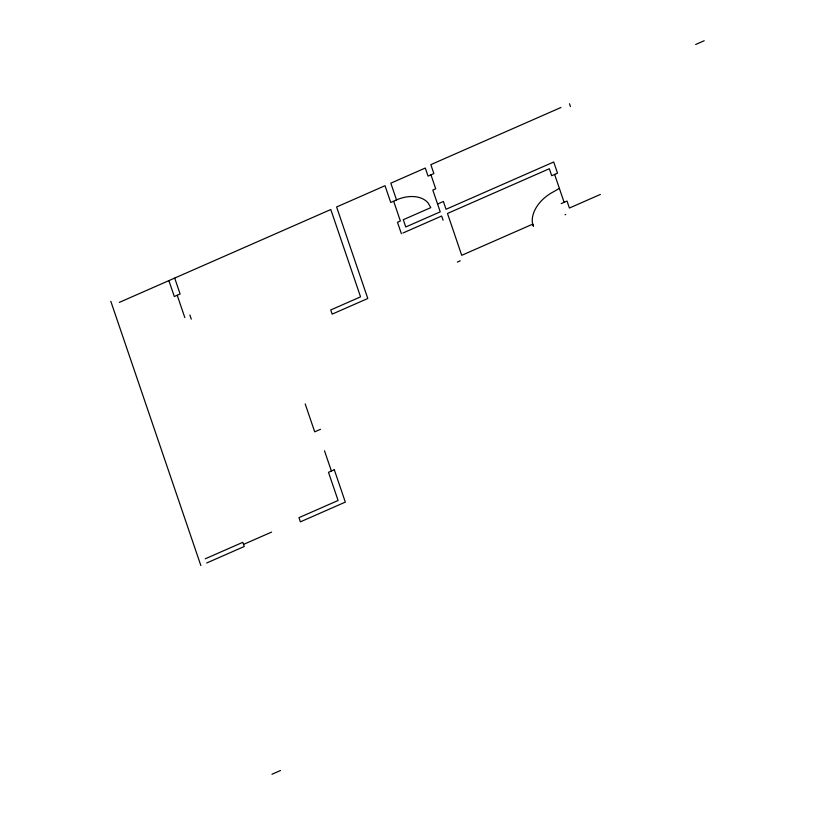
<?xml version="1.0" encoding="UTF-8"?>
<svg xmlns="http://www.w3.org/2000/svg" width="815" height="815" viewBox="0 0 815 815"><rect width="100%" height="100%" fill="white"/><g stroke="black" fill="none" stroke-linecap="round" stroke-linejoin="round"><path stroke-width="1.22" d="M695.674 44.489L704.191 40.75M560.965 107.488L430.829 164.64L433.865 173.575L428.058 176.121L425.298 168.033L390.823 183.171L396.528 199.909A30.135 20.782 -28.2 0 1 428.099 202.925L430.789 207.642L403.282 219.714L405.758 226.978L440.232 211.839L432.816 190.068L435.719 188.795L430.962 174.848M119.316 302.396L330.788 209.526L360.556 296.864L330.727 309.955L332.153 314.142L367.789 298.494L336.605 206.979L385.016 185.718L390.721 202.456L396.528 199.909M437.563 204.025L443.38 201.468L446.039 209.282L553.711 162.002L557.521 173.157L551.704 175.714L549.33 168.736L447.466 213.469L461.728 255.319L532.613 224.196L533.418 226.244L532.338 222.556A34.128 23.533 -28.2 0 1 553.599 191.719L559.365 188.387M402.926 233.029L441.659 216.016L443.085 220.203M561.219 203.618L567.026 201.061L569.4 208.039L600.39 194.428M457.347 262.053L460.251 260.78M565.019 214.773L565.742 214.457M320.509 429.291L314.702 431.838L305.197 403.934M205.237 558.815L242.809 542.321L244.235 546.508L206.664 563.002M243.522 544.41L271.609 532.083M271.976 774.25L280.503 770.511M569.491 103.75L570.439 106.541M554.618 174.441L564.123 202.334M393.727 201.458L400.379 220.997L397.476 222.271L401.377 233.711M324.502 450.797L331.399 471.019M189.864 314.957L191.291 319.144M174.695 278.078L180.115 293.981L174.308 296.528L168.888 280.625M177.212 295.254L184.822 317.575M110.809 301.316L200.857 565.559M334.303 469.746L328.486 472.303L338.093 500.481L298.973 517.657L300.399 521.845L345.326 502.111L334.303 469.746"/></g></svg>
